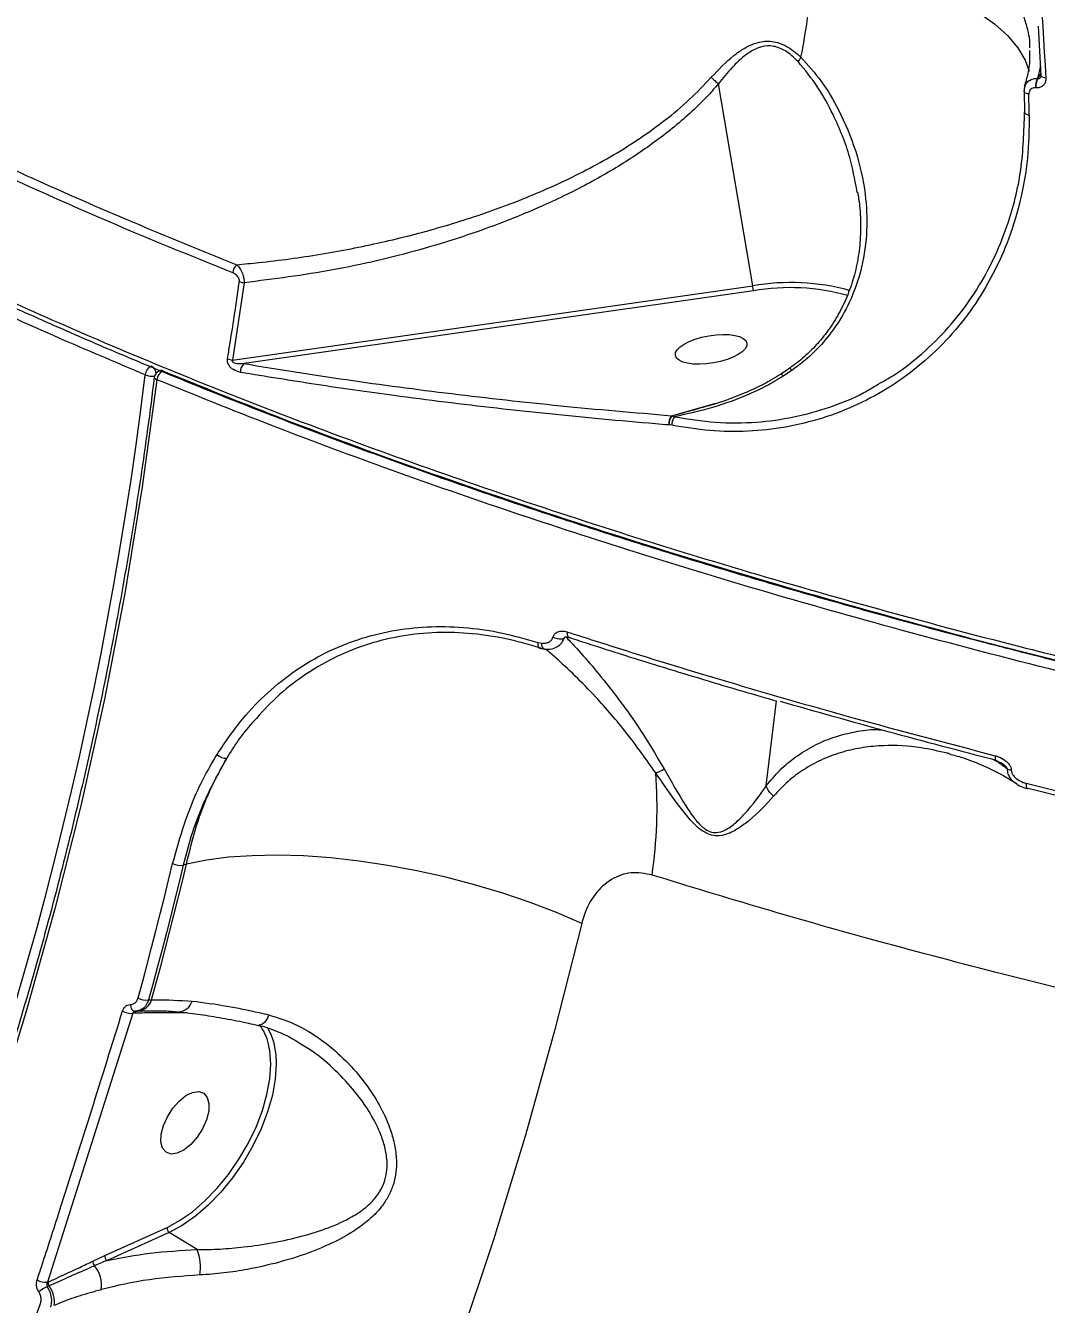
# Model space of a CAD drawing. Header units: millimetres. Extents: x -8607 to 7621, y -5747 to 4382.
# Drawn here: x 5388.8 to 5520, y -355.8 to -191.5 of the extents above; entities that cross this region are included whole.
import ezdxf

# ---------------------------------------------------------------- set-up
doc = ezdxf.new("R2010")
doc.units = ezdxf.units.MM
doc.layers.add('DIKOM_ОБЪЕКТ', color=7, linetype='Continuous')
doc.layers.add('DIKOM_РАЗМЕР_ОБЪЕКТА', color=7, linetype='Continuous')
doc.styles.add('style1', font='arial.ttf', dxfattribs={"width": 0.8})
doc.dimstyles.new('1-50', dxfattribs={"dimtxt": 300, "dimasz": 200, "dimexe": 100, "dimexo": 0, "dimgap": 100, "dimtad": 1, "dimtxsty": 'style1', "dimcen": 200, "dimclrd": 7, "dimclre": 7, "dimclrt": 7, "dimadec": 1, "dimazin": 2, "dimtfac": 1, "dimtmove": 0, "dimatfit": 2, "dimfxl": 0, "dimlwd": 25, "dimlwe": 18, "dimarcsym": 0})

# ---------------------------------------------------------------- blocks, each defined once
blk = doc.blocks.new('*D11')
at = {"layer": 'Defpoints', "color": 0, "transparency": 16777216}
for p in [(7619.37, -165.15), (-6826.53, -739.39), (7619.37, -5647.14)]:
    blk.add_point(p, dxfattribs=at)
at = {"layer": 'DIKOM_РАЗМЕР_ОБЪЕКТА', "color": 7, "lineweight": 18, "transparency": 16777216}
for p, q in [((7619.37, -165.15), (7619.37, -5747.14)), ((-6826.53, -739.39), (-6826.53, -5747.14))]:
    blk.add_line(p, q, dxfattribs=at)
at = {"layer": 'DIKOM_РАЗМЕР_ОБЪЕКТА', "color": 7, "lineweight": 25, "transparency": 16777216}
blk.add_line((-6626.53, -5647.14), (7419.37, -5647.14), dxfattribs=at)
at = {"layer": 'DIKOM_РАЗМЕР_ОБЪЕКТА', "color": 7, "transparency": 16777216}
for points in [[(-6626.53, -5613.8), (-6626.53, -5680.47), (-6826.53, -5647.14)], [(7419.37, -5613.8), (7419.37, -5680.47), (7619.37, -5647.14)]]:
    blk.add_solid(points, dxfattribs=at)
at = {"layer": 'DIKOM_РАЗМЕР_ОБЪЕКТА', "color": 7, "transparency": 16777216, "insert": (396.42, -5393.96), "char_height": 300, "attachment_point": 5, "style": 'style1'}
blk.add_mtext('14400', dxfattribs=at)
blk = doc.blocks.new('*D13')
at = {"layer": 'Defpoints', "color": 0, "transparency": 16777216}
for p in [(-5326.53, -191.39), (6073.47, -191.39), (6073.47, -4959.53)]:
    blk.add_point(p, dxfattribs=at)
at = {"layer": 'DIKOM_РАЗМЕР_ОБЪЕКТА', "color": 7, "lineweight": 18, "transparency": 16777216}
for p, q in [((-5326.53, -191.39), (-5326.53, -5059.53)), ((6073.47, -191.39), (6073.47, -5059.53))]:
    blk.add_line(p, q, dxfattribs=at)
at = {"layer": 'DIKOM_РАЗМЕР_ОБЪЕКТА', "color": 7, "lineweight": 25, "transparency": 16777216}
blk.add_line((-5126.53, -4959.53), (5873.47, -4959.53), dxfattribs=at)
at = {"layer": 'DIKOM_РАЗМЕР_ОБЪЕКТА', "color": 7, "transparency": 16777216}
for points in [[(-5126.53, -4926.2), (-5126.53, -4992.86), (-5326.53, -4959.53)], [(5873.47, -4926.2), (5873.47, -4992.86), (6073.47, -4959.53)]]:
    blk.add_solid(points, dxfattribs=at)
at = {"layer": 'DIKOM_РАЗМЕР_ОБЪЕКТА', "color": 7, "transparency": 16777216, "insert": (373.47, -4706.36), "char_height": 300, "attachment_point": 5, "style": 'style1'}
blk.add_mtext('11400', dxfattribs=at)

msp = doc.modelspace()

# ---------------------------------------------------------------- linework, layer by layer
at = {"layer": 'DIKOM_ОБЪЕКТ', "color": 7, "linetype": 'Continuous', "lineweight": 15}
for p, q in [((5518.91, -191.537), (5519.27, -197.929)), ((5517.838, -194.941), (5517.843, -194.69)), ((5519.198, -196.648), (5518.84, -198.269)), ((5518.84, -198.269), (5518.865, -198.271)), ((5518.865, -198.271), (5519.255, -197.665)), ((5482.236, -224.911), (5477.841, -198.947)), ((5517.095, -199.919), (5517.15, -202.612)), ((5518.593, -199.476), (5518.568, -199.473)), ((5495.663, -212.901), (5495.605, -212.631)), ((5416.888, -224.52), (5415.37, -234.456)), ((5415.37, -234.456), (5482.236, -224.911)), ((5482.313, -225.564), (5416.882, -234.903)), ((5486.955, -235.511), (5485.838, -236.247)), ((5487.259, -235.772), (5486.148, -236.515)), ((5471.809, -241.599), (5477.504, -240.003)), ((5471.843, -241.595), (5472.937, -241.302)), ((5471.509, -242.786), (5471.467, -242.783)), ((5471.821, -242.827), (5471.509, -242.786)), ((5471.809, -241.599), (5471.843, -241.595)), ((5471.843, -241.595), (5472.179, -241.733)), ((5454.633, -270.74), (5455.071, -270.835)), ((5454.847, -271.452), (5454.88, -271.46)), ((5483.953, -289.16), (5485.278, -278.24)), ((5513.186, -285.799), (5513.509, -285.945)), ((5409.468, -299.217), (5409.04, -299.348)), ((5404.593, -316.662), (5404.989, -316.651)), ((5402.589, -318.376), (5391.61, -352.943)), ((5402.806, -318.369), (5402.589, -318.376)), ((5402.921, -318.103), (5403.23, -318.094)), ((5404.089, -318.075), (5404.992, -318.064)), ((5408.948, -318.335), (5407.594, -318.337)), ((5409.563, -318.317), (5408.948, -318.335)), ((5398.97, -349.488), (5406.973, -345.881)), ((5407.263, -346.526), (5399.26, -350.133)), ((5406.973, -345.881), (5407.149, -345.8)), ((5410.839, -348.747), (5407.263, -346.526)), ((5397.422, -350.22), (5398.97, -349.488)), ((5391.61, -352.943), (5391.695, -352.904)), ((5391.826, -353.397), (5391.555, -353.519))]:
    msp.add_line(p, q, dxfattribs=at)
at = {"layer": 'DIKOM_ОБЪЕКТ', "color": 7, "linetype": 'Continuous', "lineweight": 15, "flags": 128}
for points in [[(5492.681, -183.117), (5496.417, -183.945), (5499.931, -184.898), (5503.197, -185.967), (5506.188, -187.144), (5508.883, -188.42), (5511.259, -189.786), (5513.298, -191.23), (5514.985, -192.742), (5516.305, -194.309), (5517.25, -195.92), (5517.753, -197.317)], [(5519.286, -197.927), (5519.285, -197.915), (5519.285, -197.912)], [(5519.898, -198.216), (5519.729, -198.191), (5519.581, -198.153), (5519.458, -198.105), (5519.366, -198.048), (5519.307, -197.984), (5519.286, -197.927)], [(5517.095, -199.919), (5517.095, -199.911), (5517.111, -199.848)], [(5517.704, -200.252), (5517.555, -200.225), (5517.421, -200.189), (5517.307, -200.144), (5517.215, -200.093), (5517.147, -200.036), (5517.107, -199.975), (5517.095, -199.919)], [(5517.15, -202.612), (5517.162, -202.668), (5517.202, -202.73), (5517.269, -202.787), (5517.361, -202.839), (5517.476, -202.884), (5517.61, -202.92), (5517.759, -202.948)], [(5405.68, -236.972), (5403.795, -250.734), (5401.539, -264.423), (5398.914, -278.029), (5395.922, -291.542), (5392.564, -304.955), (5388.844, -318.258), (5384.763, -331.443), (5380.324, -344.501), (5375.529, -357.424), (5370.383, -370.202), (5364.889, -382.828), (5359.049, -395.294), (5352.868, -407.59), (5346.351, -419.71), (5339.5, -431.645), (5332.321, -443.387), (5324.819, -454.929), (5316.997, -466.263), (5308.863, -477.382), (5300.42, -488.278), (5291.674, -498.944)], [(5405.333, -236.647), (5405.335, -236.69), (5405.369, -236.763), (5405.44, -236.836), (5405.545, -236.907), (5405.68, -236.972)], [(5458.389, -269.369), (5458.376, -269.547), (5458.384, -269.708), (5458.411, -269.847), (5458.458, -269.958), (5458.522, -270.036), (5458.601, -270.079), (5458.608, -270.081)], [(5454.633, -270.74), (5454.621, -270.908), (5454.627, -271.062), (5454.652, -271.196), (5454.694, -271.307), (5454.751, -271.39), (5454.823, -271.443), (5454.847, -271.452)], [(5455.071, -270.835), (5455.091, -271.029), (5455.133, -271.205), (5455.195, -271.354), (5455.274, -271.471), (5455.367, -271.55), (5455.469, -271.588), (5455.481, -271.589)], [(5456.571, -270.035), (5456.821, -270.146), (5457.093, -270.229), (5457.365, -270.276), (5457.614, -270.285), (5457.821, -270.254), (5457.969, -270.186), (5458.046, -270.086), (5458.047, -270.081)], [(5513.392, -285.282), (5513.377, -285.458), (5513.378, -285.617), (5513.394, -285.751), (5513.424, -285.857), (5513.469, -285.929), (5513.525, -285.965), (5513.532, -285.967)], [(5517.371, -288.828), (5517.356, -288.995), (5517.355, -289.147), (5517.367, -289.278), (5517.392, -289.383), (5517.43, -289.459), (5517.479, -289.503), (5517.496, -289.51)], [(5517.496, -289.51), (5517.536, -289.514), (5517.601, -289.491)], [(5460.253, -306.824), (5457.029, -305.442), (5453.641, -304.148), (5450.119, -302.954), (5446.497, -301.87), (5442.806, -300.908), (5439.081, -300.074), (5435.355, -299.378), (5431.663, -298.825), (5428.038, -298.42), (5424.513, -298.167), (5421.12, -298.069), (5417.891, -298.126), (5414.854, -298.338), (5412.038, -298.703), (5409.468, -299.217)], [(5403.256, -316.396), (5403.843, -314.246), (5404.421, -312.094), (5404.989, -309.938), (5405.548, -307.78), (5406.098, -305.619), (5406.639, -303.456), (5407.171, -301.289), (5407.693, -299.121)], [(5409.04, -299.348), (5408.516, -301.522), (5407.983, -303.693), (5407.441, -305.861), (5406.89, -308.027), (5406.33, -310.19), (5405.76, -312.35), (5405.181, -314.507), (5404.593, -316.662)], [(5404.989, -316.651), (5405.582, -314.481), (5406.165, -312.309), (5406.739, -310.134), (5407.304, -307.956), (5407.859, -305.775), (5408.404, -303.592), (5408.941, -301.406), (5409.468, -299.217)], [(5460.253, -306.824), (5456.815, -320.481), (5453.038, -334.035), (5448.925, -347.48), (5444.477, -360.808), (5439.698, -374.011), (5434.59, -387.082), (5429.155, -400.015), (5423.397, -412.802), (5417.319, -425.435), (5410.924, -437.909), (5404.216, -450.216), (5397.197, -462.35), (5389.874, -474.303), (5382.248, -486.07)], [(5402.251, -317.258), (5402.276, -317.431), (5402.32, -317.594), (5402.381, -317.742), (5402.458, -317.869), (5402.547, -317.971), (5402.646, -318.046), (5402.751, -318.09), (5402.86, -318.103)], [(5407.149, -345.8), (5408.59, -345.016), (5410.223, -343.876), (5411.834, -342.486), (5413.39, -340.876), (5414.855, -339.081), (5416.199, -337.14), (5417.39, -335.097), (5418.404, -332.996), (5419.218, -330.883), (5419.815, -328.804), (5420.18, -326.804), (5420.307, -324.928), (5420.192, -323.217), (5420.022, -322.343)], [(5420.999, -324.25), (5421.014, -324.918), (5420.883, -326.853), (5420.506, -328.915), (5419.891, -331.059), (5419.052, -333.238), (5418.006, -335.405), (5416.777, -337.512), (5415.392, -339.513), (5413.881, -341.364), (5412.276, -343.025), (5410.614, -344.458), (5408.931, -345.634), (5407.263, -346.526)], [(5406.504, -332.806), (5407.01, -331.664), (5407.699, -330.585), (5408.516, -329.656), (5409.394, -328.953), (5410.263, -328.533), (5411.052, -328.43), (5411.696, -328.652), (5412.145, -329.181), (5412.361, -329.975), (5412.326, -330.968), (5412.045, -332.081), (5411.539, -333.224), (5410.85, -334.303), (5410.033, -335.231), (5409.155, -335.934), (5408.286, -336.354), (5407.497, -336.457), (5406.853, -336.235), (5406.404, -335.706), (5406.189, -334.913), (5406.223, -333.919), (5406.504, -332.806)], [(5365.709, -413.181), (5369.212, -406.184), (5372.607, -399.133), (5375.895, -392.031), (5379.073, -384.877), (5382.143, -377.674), (5385.102, -370.423), (5387.95, -363.126), (5390.687, -355.783)]]:
    msp.add_lwpolyline(points, dxfattribs=at)
at = {"layer": 'DIKOM_ОБЪЕКТ', "color": 7, "linetype": 'Continuous', "lineweight": 15}
for centre, radius, start, end in [((5039.395, -213.91), 493.564, 352.95954, 26.25486), ((5039.617, -214.205), 495.214, 352.9651, 26.2493), ((5391.822, -176.432), 98.474, 348.81698, 355.47682), ((5491.532, -197.944), 3.933, 142.14529, 152.08582), ((5520.669, -199.315), 2.107, 150.22508, 184.28925), ((5520.694, -199.318), 2.108, 150.22986, 184.29003), ((5027.119, -211.532), 490.715, 1.00233, 1.31718), ((5417.015, -223.394), 1.616, 132.13571, 174.32471), ((5417.122, -222.319), 2.214, 247.0861, 263.91753), ((5487.142, -252.915), 28.43, 74.69788, 99.93846), ((5476.948, -225.867), 5.373, 3.23618, 10.24439), ((5487.076, -252.186), 27.045, 74.13921, 100.14449), ((5415.663, -232.237), 2.238, 245.72534, 262.48041), ((5417.746, -235.923), 1.337, 130.28438, 184.53512), ((4909.132, -176.238), 498.672, 319.88716, 353.07701), ((5405.541, -236.449), 1.376, 116.35556, 175.65723), ((5405.081, -234.016), 2.501, 248.60659, 276.44916), ((5404.383, -236.274), 1.191, 7.42869, 62.68251), ((5406.325, -236.769), 1, 107.3827, 172.97638), ((5407.058, -237.076), 1.381, 116.6484, 175.68619), ((5406.197, -236.388), 0.597, 66.17035, 106.5308), ((5485.678, -236.769), 0.534, 28.44959, 71.76434), ((5472.97, -242.576), 1.517, 139.94702, 187.87235), ((5472.969, -242.553), 1.478, 139.61111, 189.09257), ((5473.646, -242.819), 1.825, 143.46989, 180.23672), ((5414.501, -284.111), 1.493, 222.16965, 275.27822), ((5410.438, -291.962), 59.495, 351.6415, 4.30949), ((5467.678, -281.563), 6.285, 289.40086, 300.35121), ((5515.566, -285.675), 1.458, 245.52032, 265.73186), ((5408.722, -297.13), 2.241, 242.67315, 278.15978), ((5403.054, -316.086), 2.015, 274.97515, 343.72991), ((5404.335, -314.467), 2.21, 240.78849, 276.70235), ((5408.36, -316.289), 1.897, 272.95429, 344.34467), ((5402.362, -316.263), 2.125, 238.69355, 276.13455), ((5403.186, -318.494), 0.401, 94.7379, 161.92233), ((5408.036, -318.513), 0.475, 128.09428, 158.30087), ((5418.359, -318.218), 1.736, 280.53869, 347.9055), ((5413.865, -323.736), 6.313, 12.73853, 38.53747), ((5412.839, -324.328), 8.16, 0.5439, 29.72001), ((5407.642, -345.968), 0.675, 172.62546, 235.83599), ((5399.639, -349.575), 0.675, 172.62546, 235.83599), ((5404.889, -351.049), 6.38, 351.43654, 21.15842), ((5398.117, -350.284), 0.698, 174.67241, 229.56856), ((5394.465, -353.349), 4.081, 352.33393, 38.38219), ((5391.458, -350.704), 2.244, 238.5589, 273.87673), ((5392.367, -352.99), 0.677, 172.77266, 216.99733), ((5392.723, -356.574), 3.27, 110.93519, 132.94024), ((5389.124, -355.415), 3.372, 351.12572, 36.74631)]:
    msp.add_arc(centre, radius, start, end, dxfattribs=at)
msp.add_ellipse((5476.887, -233.066), major_axis=(4.6, 0.794), ratio=0.3793946, dxfattribs=at)
for points, knots in [([(5483.174, 4.911), (5484.131, 2.963), (5486.909, -2.692), (5491.29, -12.156), (5496.219, -23.518), (5500.853, -35.006), (5505.195, -46.61), (5509.24, -58.324), (5512.988, -70.142), (5516.435, -82.057), (5519.58, -94.063), (5522.421, -106.154), (5524.957, -118.322), (5527.187, -130.562), (5529.108, -142.866), (5530.721, -155.227), (5532.023, -167.64), (5533.015, -180.098), (5533.696, -192.593), (5534.066, -205.118), (5534.124, -217.668), (5533.87, -230.234), (5533.305, -242.811), (5532.426, -255.391), (5531.44, -265.935), (5530.706, -272.281), (5530.457, -274.438)], [0, 0, 0, 0, 0.0228181, 0.0662199, 0.1096223, 0.1530249, 0.1964274, 0.2398298, 0.2832323, 0.3266346, 0.3700369, 0.4134391, 0.4568412, 0.5002431, 0.5436449, 0.5870465, 0.630448, 0.6738492, 0.7172503, 0.7606512, 0.8040518, 0.8474522, 0.8908524, 0.9342523, 0.977652, 1, 1, 1, 1]), ([(5261.715, -121.043), (5261.95, -121.915), (5262.57, -124.212), (5263.926, -127.96), (5265.746, -132.28), (5267.887, -136.616), (5270.327, -140.947), (5273.065, -145.265), (5276.099, -149.571), (5279.429, -153.867), (5283.055, -158.153), (5286.979, -162.431), (5291.2, -166.702), (5295.72, -170.967), (5300.54, -175.228), (5305.663, -179.485), (5311.084, -183.735), (5316.781, -187.963), (5322.735, -192.15), (5328.93, -196.287), (5335.362, -200.373), (5342.035, -204.409), (5348.949, -208.398), (5356.107, -212.34), (5363.511, -216.238), (5371.162, -220.091), (5379.063, -223.901), (5387.217, -227.67), (5395.622, -231.396), (5404.254, -235.069), (5413.079, -238.673), (5422.066, -242.196), (5431.207, -245.634), (5440.506, -248.991), (5449.965, -252.267), (5459.589, -255.463), (5469.378, -258.582), (5479.337, -261.622), (5489.466, -264.587), (5499.776, -267.471), (5508.857, -269.921), (5514.549, -271.372), (5516.7, -271.92)], [0, 0, 0, 0, 0.0156363, 0.0411444, 0.0668171, 0.0925212, 0.118104, 0.1435891, 0.169002, 0.1943684, 0.2197142, 0.2450657, 0.2704423, 0.2958694, 0.3213745, 0.3469852, 0.3727297, 0.3985238, 0.4242006, 0.449751, 0.4752041, 0.5005888, 0.525934, 0.5512685, 0.5766186, 0.6020063, 0.6274605, 0.6530102, 0.6786843, 0.7044559, 0.7301635, 0.7557277, 0.7811862, 0.8065684, 0.8319031, 0.8572195, 0.8825461, 0.9079026, 0.933318, 0.9588211, 0.9844409, 1, 1, 1, 1]), ([(5261.766, -120.719), (5262.045, -121.819), (5262.884, -125.117), (5265.078, -130.587), (5268.267, -137.112), (5272.164, -143.593), (5276.762, -150.104), (5282.105, -156.672), (5288.194, -163.279), (5295.045, -169.921), (5302.617, -176.547), (5310.795, -183.058), (5319.529, -189.436), (5328.787, -195.681), (5338.675, -201.864), (5349.243, -208.012), (5360.479, -214.103), (5372.392, -220.132), (5384.899, -226.051), (5398.508, -232.079), (5413.25, -238.173), (5429.171, -244.296), (5445.722, -250.217), (5462.883, -255.924), (5480.449, -261.35), (5498.346, -266.474), (5514.586, -270.804), (5524.998, -273.364), (5529.238, -274.406)], [0, 0, 0, 0, 0.0193792, 0.0581174, 0.0954279, 0.1328025, 0.1703717, 0.2080063, 0.2463915, 0.2848464, 0.3235135, 0.3622519, 0.3995625, 0.436937, 0.4745063, 0.5121409, 0.5505261, 0.588981, 0.6276481, 0.6663865, 0.7098565, 0.7533264, 0.7968979, 0.8407788, 0.8847641, 0.927591, 0.970515, 1, 1, 1, 1]), ([(5404.168, -236.345), (5400.751, -234.903), (5393.01, -231.637), (5381.434, -226.4), (5369.436, -220.637), (5357.944, -214.735), (5346.904, -208.67), (5336.367, -202.455), (5326.355, -196.092), (5316.954, -189.629), (5308.3, -183.159), (5300.396, -176.707), (5293.221, -170.278), (5286.688, -163.798), (5280.779, -157.239), (5275.53, -150.618), (5270.968, -143.94), (5267.121, -137.254), (5264.11, -130.664), (5262.213, -125.61), (5261.562, -122.802), (5261.401, -122.108)], [0, 0, 0, 0, 0.0428991, 0.0971839, 0.151562, 0.2062232, 0.2609796, 0.316828, 0.372778, 0.4290365, 0.4853989, 0.5396837, 0.5940618, 0.648723, 0.7034795, 0.7593278, 0.8152778, 0.8715363, 0.9278987, 0.9821829, 1, 1, 1, 1]), ([(5517.604, -162.562), (5517.648, -163.172), (5517.866, -166.222), (5518.689, -178.043), (5519.367, -189.364), (5519.898, -198.216)], [0, 0, 0, 0, 0.0517104, 0.2585534, 1, 1, 1, 1]), ([(5517.849, -194.34), (5517.853, -194.228), (5517.881, -193.223), (5517.51, -191.643), (5516.853, -189.605), (5516.249, -188.464), (5515.946, -187.892)], [0, 0, 0, 0, 0.0498691, 0.4461966, 0.7224177, 1, 1, 1, 1]), ([(5476.906, -198.108), (5477.838, -197.126), (5479.14, -195.755), (5481.042, -194.411), (5482.51, -193.677), (5484.249, -193.344), (5486.297, -193.84), (5487.64, -194.797), (5488.343, -195.453), (5488.426, -195.53)], [0, 0, 0, 0, 0.2865141, 0.4002731, 0.5163009, 0.6574617, 0.7993903, 0.9763495, 1, 1, 1, 1]), ([(5488.056, -196.102), (5487.536, -195.603), (5486.599, -194.702), (5484.919, -194.016), (5483.126, -194.127), (5481.297, -195.167), (5479.5, -196.855), (5478.384, -198.229), (5477.838, -198.939), (5477.837, -198.94)], [0, 0, 0, 0, 0.1595569, 0.2875369, 0.4150432, 0.5934633, 0.796209, 0.9997271, 1, 1, 1, 1]), ([(5488.426, -195.53), (5489.343, -196.553), (5491.202, -198.626), (5493.57, -202.705), (5495.6, -207.543), (5496.776, -212.787), (5497.003, -217.827), (5496.419, -222.181), (5495.148, -226.14), (5493.468, -229.382), (5491.37, -232.191), (5489.315, -234.26), (5487.831, -235.351), (5487.259, -235.772)], [0, 0, 0, 0, 0.0889083, 0.180128, 0.3049765, 0.4334611, 0.537914, 0.6451608, 0.7294097, 0.8158752, 0.8847861, 0.9555183, 1, 1, 1, 1]), ([(5517.79, -194.925), (5517.802, -195.14), (5517.851, -196.019), (5517.658, -197.481), (5517.29, -198.746), (5517.124, -199.316)], [0, 0, 0, 0, 0.1517384, 0.6174284, 1, 1, 1, 1]), ([(5495.605, -212.631), (5495.345, -211.213), (5494.736, -207.886), (5492.898, -203.452), (5490.667, -199.283), (5488.932, -197.169), (5488.056, -196.102)], [0, 0, 0, 0, 0.23840807, 0.55939297, 0.77772718, 1, 1, 1, 1]), ([(5415.931, -222.195), (5416.878, -222.106), (5420.477, -221.769), (5426.703, -220.912), (5434.534, -219.397), (5442.252, -217.417), (5449.849, -214.938), (5457.285, -211.89), (5464.449, -208.192), (5470.024, -204.46), (5474.141, -201.032), (5475.982, -199.085), (5476.906, -198.108)], [0, 0, 0, 0, 0.0419956, 0.1595241, 0.2774949, 0.3950326, 0.5131221, 0.6333425, 0.7545641, 0.8758681, 0.937691, 1, 1, 1, 1]), ([(5476.906, -198.108), (5476.929, -198.133), (5477.063, -198.278), (5477.365, -198.575), (5477.67, -198.811), (5477.837, -198.94)], [0, 0, 0, 0, 0.0844017, 0.49733661, 1, 1, 1, 1]), ([(5517.18, -199.34), (5517.245, -199.175), (5517.351, -198.906), (5517.69, -198.569), (5518.13, -198.327), (5518.569, -198.258), (5518.808, -198.267), (5518.84, -198.269)], [0, 0, 0, 0, 0.2567808, 0.4162094, 0.6883494, 0.9581803, 1, 1, 1, 1]), ([(5519.898, -198.216), (5519.892, -198.374), (5519.879, -198.692), (5519.659, -199.093), (5519.32, -199.372), (5518.941, -199.493), (5518.69, -199.48), (5518.593, -199.476)], [0, 0, 0, 0, 0.2182614, 0.4367519, 0.6530228, 0.8657456, 1, 1, 1, 1]), ([(5518.865, -198.271), (5518.897, -198.274), (5518.979, -198.281), (5519.108, -198.232), (5519.209, -198.153), (5519.243, -198.086), (5519.251, -198.07)], [0, 0, 0, 0, 0.2094077, 0.5424203, 0.8915284, 1, 1, 1, 1]), ([(5519.282, -197.913), (5519.283, -197.923), (5519.291, -197.982), (5519.272, -198.043), (5519.259, -198.063), (5519.254, -198.072)], [0, 0, 0, 0, 0.0983593, 0.5948945, 1, 1, 1, 1]), ([(5365.617, -199.491), (5369.498, -201.449), (5377.266, -205.37), (5389.623, -211.104), (5402.451, -216.738), (5411.435, -220.375), (5415.931, -222.195)], [0, 0, 0, 0, 0.2489042, 0.4982426, 0.7488996, 1, 1, 1, 1]), ([(5477.841, -198.947), (5477.393, -199.453), (5475.667, -201.405), (5472.272, -204.509), (5467.515, -208.024), (5462.23, -211.235), (5456.486, -214.148), (5448.883, -217.351), (5439.501, -220.424), (5428.314, -223.06), (5420.694, -224.034), (5416.888, -224.52)], [0, 0, 0, 0, 0.0310724, 0.1198398, 0.2089549, 0.2979299, 0.3968241, 0.4957434, 0.6636325, 0.8319725, 1, 1, 1, 1]), ([(5477.837, -198.94), (5477.838, -198.94), (5477.839, -198.942), (5477.84, -198.945), (5477.841, -198.946), (5477.841, -198.947)], [0, 0, 0, 0, 0.3462267, 0.8146328, 1, 1, 1, 1]), ([(5517.214, -199.301), (5517.178, -199.379), (5517.089, -199.573), (5517.11, -199.791), (5517.122, -199.922)], [0, 0, 0, 0, 0.3982414, 1, 1, 1, 1]), ([(5518.568, -199.473), (5518.552, -199.471), (5518.435, -199.46), (5518.22, -199.483), (5517.998, -199.597), (5517.828, -199.771), (5517.72, -199.982), (5517.709, -200.168), (5517.704, -200.252)], [0, 0, 0, 0, 0.03401028, 0.25226403, 0.4705298, 0.59793744, 0.81930648, 1, 1, 1, 1]), ([(5415.407, -223.234), (5410.944, -221.427), (5402.009, -217.81), (5389.196, -212.185), (5376.78, -206.426), (5368.945, -202.471), (5365.025, -200.492)], [0, 0, 0, 0, 0.24890448, 0.49824297, 0.74889978, 1, 1, 1, 1]), ([(5517.759, -202.948), (5517.726, -204.81), (5517.659, -208.533), (5516.728, -213.838), (5515.23, -218.825), (5513.187, -223.437), (5510.614, -227.711), (5507.528, -231.572), (5503.993, -234.979), (5500.061, -237.885), (5495.779, -240.229), (5491.22, -241.995), (5486.48, -243.157), (5481.626, -243.673), (5476.725, -243.631), (5473.454, -243.094), (5471.821, -242.827)], [0, 0, 0, 0, 0.0751074, 0.1502148, 0.2212822, 0.2925775, 0.3636452, 0.4347702, 0.5061233, 0.5772487, 0.64834, 0.7196587, 0.7907511, 0.8604287, 0.9303186, 1, 1, 1, 1]), ([(5498.007, -237.748), (5498.891, -237.252), (5501.164, -235.977), (5504.444, -233.321), (5507.825, -229.904), (5510.727, -226.019), (5513.145, -221.762), (5515.311, -216.482), (5516.928, -210.084), (5517.087, -205.056), (5517.166, -202.542)], [0, 0, 0, 0, 0.0744475, 0.1916396, 0.3084593, 0.4252628, 0.5424381, 0.6592421, 0.8296208, 1, 1, 1, 1]), ([(5495.696, -212.888), (5495.793, -213.455), (5496.056, -215.003), (5496.134, -217.524), (5495.956, -220.392), (5495.438, -223.133), (5494.62, -225.727), (5493.53, -228.141), (5492.192, -230.344), (5490.705, -232.247), (5489.054, -233.881), (5487.812, -234.94), (5487.044, -235.418), (5486.935, -235.485)], [0, 0, 0, 0, 0.0685312, 0.1870672, 0.3023429, 0.4142504, 0.5221401, 0.6263735, 0.7258661, 0.8204808, 0.9008625, 0.9860054, 1, 1, 1, 1]), ([(6086.673, -223.022), (6085.779, -224.531), (6083.435, -228.489), (6078.66, -234.717), (6072.288, -241.458), (6065.048, -247.787), (6057.301, -253.549), (6048.95, -258.922), (6040.193, -263.867), (6030.139, -268.883), (6018.647, -273.908), (6005.793, -278.784), (5992.431, -283.204), (5979.06, -287.078), (5965.419, -290.544), (5951.748, -293.596), (5936.662, -296.54), (5920.071, -299.306), (5902.198, -301.77), (5884.217, -303.782), (5866.729, -305.33), (5849.336, -306.5), (5832.293, -307.314), (5814.126, -307.847), (5794.822, -308.044), (5774.724, -307.849), (5754.926, -307.285), (5736.043, -306.416), (5717.594, -305.26), (5699.812, -303.868), (5680.613, -302.07), (5660.024, -299.791), (5638.479, -296.994), (5617.6, -293.897), (5597.994, -290.637), (5579.127, -287.169), (5561.208, -283.57), (5542.425, -279.474), (5522.871, -274.831), (5503.015, -269.679), (5484.13, -264.359), (5466.72, -259.065), (5450.268, -253.691), (5434.934, -248.326), (5419.999, -242.769), (5410.515, -238.929), (5405.68, -236.972)], [0, 0, 0, 0, 0.0156509, 0.0410528, 0.0664547, 0.0899044, 0.1133542, 0.1348277, 0.1563011, 0.1771003, 0.2025022, 0.227904, 0.2513538, 0.2748036, 0.2962771, 0.3177505, 0.3385497, 0.3639515, 0.3893534, 0.4128032, 0.436253, 0.4577264, 0.4791999, 0.4999991, 0.5244807, 0.5489623, 0.5715463, 0.5941304, 0.614795, 0.6354597, 0.6554668, 0.6808687, 0.7062706, 0.7297205, 0.7531703, 0.7746438, 0.7961173, 0.8169165, 0.8423185, 0.8677204, 0.8911702, 0.9146201, 0.9360936, 0.9575671, 0.9783663, 1, 1, 1, 1]), ([(5416.26, -224.358), (5416.264, -224.296), (5416.272, -224.167), (5416.212, -223.948), (5416.084, -223.722), (5415.82, -223.436), (5415.574, -223.316), (5415.407, -223.234)], [0, 0, 0, 0, 0.1212309, 0.252323, 0.4115915, 0.5993614, 1, 1, 1, 1]), ([(5415.931, -222.195), (5416.069, -222.339), (5416.347, -222.628), (5416.675, -223.285), (5416.863, -223.96), (5416.88, -224.35), (5416.888, -224.52)], [0, 0, 0, 0, 0.2829499, 0.56750413, 0.81120661, 1, 1, 1, 1]), ([(5414.743, -234.277), (5414.843, -233.672), (5415.346, -230.649), (5415.846, -227.342), (5416.222, -224.637), (5416.26, -224.358)], [0, 0, 0, 0, 0.1831691, 0.9158785, 1, 1, 1, 1]), ([(5416.413, -236.029), (5416.099, -235.946), (5415.653, -235.828), (5415.13, -235.409), (5414.867, -235.058), (5414.738, -234.693), (5414.72, -234.444), (5414.738, -234.311), (5414.743, -234.277)], [0, 0, 0, 0, 0.4029944, 0.5733156, 0.7451256, 0.8533581, 0.9617344, 1, 1, 1, 1]), ([(5415.37, -234.456), (5415.362, -234.468), (5415.345, -234.492), (5415.329, -234.536), (5415.329, -234.574), (5415.339, -234.611), (5415.362, -234.652), (5415.46, -234.742), (5415.679, -234.82), (5416.025, -234.884), (5416.436, -234.913), (5416.735, -234.906), (5416.882, -234.903)], [0, 0, 0, 0, 0.0254608, 0.0517463, 0.0782608, 0.0864713, 0.1149989, 0.1528949, 0.3029807, 0.4907534, 0.7490049, 1, 1, 1, 1]), ([(5416.882, -234.903), (5421.241, -235.607), (5429.965, -237.016), (5443.547, -238.802), (5457.457, -240.369), (5467.022, -241.189), (5471.809, -241.599)], [0, 0, 0, 0, 0.2490861, 0.498536, 0.7490844, 1, 1, 1, 1]), ([(5406.438, -235.841), (5411.262, -237.794), (5422.071, -242.169), (5439.746, -248.675), (5459.371, -255.343), (5479.713, -261.697), (5500.701, -267.676), (5517.287, -272.104), (5527.008, -274.396), (5529.387, -274.957)], [0, 0, 0, 0, 0.1311481, 0.2938289, 0.4570225, 0.6204773, 0.783932, 0.9471256, 1, 1, 1, 1]), ([(5471.467, -242.783), (5470.891, -242.736), (5468.009, -242.502), (5460.565, -241.846), (5449.289, -240.688), (5437.085, -239.176), (5426.123, -237.622), (5419.65, -236.56), (5416.413, -236.029)], [0, 0, 0, 0, 0.0299885, 0.1499472, 0.3900562, 0.630165, 0.8150826, 1, 1, 1, 1]), ([(5486.148, -236.515), (5485.444, -236.944), (5484.029, -237.805), (5481.017, -239.211), (5477.081, -240.638), (5473.82, -241.366), (5472.179, -241.733)], [0, 0, 0, 0, 0.16522098, 0.33197026, 0.66395957, 1, 1, 1, 1]), ([(5485.836, -236.245), (5485.46, -236.49), (5484.415, -237.171), (5482.444, -238.166), (5479.799, -239.272), (5477.642, -240.037), (5476.349, -240.357), (5476.141, -240.408)], [0, 0, 0, 0, 0.1275811, 0.3545038, 0.6231755, 0.939193, 1, 1, 1, 1]), ([(5487.259, -235.772), (5487.243, -235.755), (5487.148, -235.648), (5487.013, -235.515), (5486.98, -235.528), (5486.966, -235.534)], [0, 0, 0, 0, 0.0937373, 0.5826444, 1, 1, 1, 1]), ([(5405.333, -236.647), (5405.053, -238.847), (5404.241, -245.23), (5402.662, -255.755), (5400.495, -268.193), (5398.018, -280.56), (5395.237, -292.849), (5392.154, -305.053), (5388.769, -317.166), (5385.085, -329.181), (5381.103, -341.092), (5376.827, -352.892), (5372.257, -364.575), (5367.397, -376.134), (5362.249, -387.564), (5356.816, -398.857), (5351.102, -410.008), (5345.108, -421.01), (5338.839, -431.858), (5332.297, -442.546), (5325.487, -453.068), (5318.412, -463.418), (5311.076, -473.591), (5303.48, -483.579), (5296.911, -491.802), (5292.841, -496.668), (5291.457, -498.322)], [0, 0, 0, 0, 0.0228186, 0.0662181, 0.1096184, 0.1530188, 0.1964194, 0.2398202, 0.2832212, 0.3266223, 0.3700235, 0.4134249, 0.4568264, 0.5002279, 0.5436296, 0.5870313, 0.630433, 0.6738348, 0.7172366, 0.7606385, 0.8040403, 0.847442, 0.8908438, 0.9342454, 0.977647, 1, 1, 1, 1]), ([(5472.179, -241.733), (5473.94, -242.015), (5477.462, -242.58), (5482.606, -242.525), (5487.528, -241.857), (5492.144, -240.554), (5495.668, -239.178), (5497.516, -238.048), (5498.007, -237.748)], [0, 0, 0, 0, 0.1953116, 0.3906189, 0.5716706, 0.7532987, 0.9343476, 1, 1, 1, 1]), ([(5472.937, -241.302), (5473.396, -241.181), (5474.896, -240.785), (5476.384, -240.341), (5477.416, -240.033)], [0, 0, 0, 0, 0.306238, 1, 1, 1, 1]), ([(5413.395, -285.113), (5414.459, -283.538), (5416.421, -280.635), (5419.865, -277.105), (5423.424, -274.262), (5427.297, -271.975), (5431.442, -270.274), (5435.81, -269.157), (5440.363, -268.626), (5445.057, -268.72), (5449.835, -269.361), (5453.035, -270.281), (5454.633, -270.74)], [0, 0, 0, 0, 0.1166812, 0.2150846, 0.3137979, 0.4122009, 0.510061, 0.6082268, 0.7060845, 0.8039539, 0.9021323, 1, 1, 1, 1]), ([(5454.998, -271.449), (5453.435, -271.001), (5450.305, -270.102), (5445.63, -269.477), (5441.036, -269.391), (5436.581, -269.917), (5432.307, -271.019), (5428.247, -272.69), (5424.464, -274.949), (5421.027, -277.643), (5419.045, -279.827), (5418.09, -280.879)], [0, 0, 0, 0, 0.1115381, 0.2234323, 0.3349728, 0.4465725, 0.5585254, 0.6701293, 0.7824661, 0.8951575, 1, 1, 1, 1]), ([(5456.571, -270.035), (5456.585, -269.993), (5456.641, -269.831), (5456.826, -269.573), (5457.208, -269.33), (5457.755, -269.222), (5458.171, -269.319), (5458.389, -269.369)], [0, 0, 0, 0, 0.0579486, 0.2245, 0.4300547, 0.7004928, 1, 1, 1, 1]), ([(5458.389, -269.369), (5458.956, -269.553), (5461.789, -270.469), (5469.219, -272.826), (5480.842, -276.352), (5496.283, -280.787), (5507.269, -283.673), (5513.392, -285.282)], [0, 0, 0, 0, 0.03215732, 0.16079208, 0.41828362, 0.67577515, 1, 1, 1, 1]), ([(5455.071, -270.835), (5455.287, -270.84), (5455.681, -270.85), (5456.154, -270.636), (5456.447, -270.351), (5456.535, -270.126), (5456.571, -270.035)], [0, 0, 0, 0, 0.3467093, 0.6312456, 0.8513066, 1, 1, 1, 1]), ([(5455.482, -271.574), (5455.576, -271.588), (5455.95, -271.642), (5456.587, -271.539), (5457.298, -271.197), (5457.818, -270.687), (5457.964, -270.256), (5458.028, -270.068)], [0, 0, 0, 0, 0.0893478, 0.3547399, 0.5951639, 0.8234912, 1, 1, 1, 1]), ([(5458.048, -270.081), (5458.048, -270.079), (5458.05, -270.072), (5458.04, -270.083), (5458.121, -270.03), (5458.343, -270.005), (5458.524, -270.067), (5458.597, -270.092)], [0, 0, 0, 0, 0.0556226, 0.2236489, 0.492679, 0.7969298, 1, 1, 1, 1]), ([(5458.186, -269.968), (5458.584, -270.392), (5459.582, -271.456), (5461.58, -273.713), (5464.304, -277.055), (5467.525, -281.426), (5469.734, -285.115), (5470.854, -286.986)], [0, 0, 0, 0, 0.1185157, 0.2972432, 0.4803888, 0.7365154, 1, 1, 1, 1]), ([(5458.613, -270.069), (5459.387, -270.323), (5463.414, -271.648), (5470.853, -273.958), (5478.986, -276.435), (5483.865, -277.835), (5485.333, -278.256)], [0, 0, 0, 0, 0.0892757, 0.4645453, 0.8389072, 1, 1, 1, 1]), ([(5454.696, -271.399), (5454.836, -271.45), (5455.093, -271.544), (5455.361, -271.553), (5455.482, -271.557)], [0, 0, 0, 0, 0.546129, 1, 1, 1, 1]), ([(5469.766, -287.491), (5468.532, -285.745), (5466.665, -283.102), (5464.043, -279.951), (5461.808, -277.445), (5459.377, -274.962), (5457.165, -272.902), (5456.055, -271.961), (5455.619, -271.591)], [0, 0, 0, 0, 0.25417926, 0.38473598, 0.51649946, 0.69626331, 0.88067651, 1, 1, 1, 1]), ([(5516.7, -271.92), (5518.103, -272.283), (5522.285, -273.364), (5526.537, -274.392), (5529.362, -275.074)], [0, 0, 0, 0, 0.3354714, 1, 1, 1, 1]), ([(5513.664, -285.926), (5508.961, -284.699), (5499.548, -282.244), (5490.375, -279.63), (5485.785, -278.322)], [0, 0, 0, 0, 0.49965944, 1, 1, 1, 1]), ([(5418.09, -280.879), (5418.02, -280.952), (5416.703, -282.317), (5415.642, -284.002), (5414.639, -285.598)], [0, 0, 0, 0, 0.05324477, 1, 1, 1, 1]), ([(5483.953, -289.16), (5484.545, -288.455), (5485.735, -287.04), (5487.789, -285.343), (5490.055, -283.939), (5492.538, -282.879), (5495.104, -282.228), (5497.171, -281.867), (5498.391, -281.937), (5498.722, -281.956)], [0, 0, 0, 0, 0.1376197, 0.2766539, 0.4393619, 0.6032503, 0.7700456, 0.9375776, 1, 1, 1, 1]), ([(5507.263, -284.97), (5506.127, -284.708), (5503.373, -284.07), (5499.746, -283.886), (5496.406, -284.188), (5493.8, -284.75), (5491.226, -285.672), (5488.873, -286.949), (5486.745, -288.511), (5485.527, -289.821), (5484.916, -290.479)], [0, 0, 0, 0, 0.1445411, 0.3504586, 0.4639088, 0.5777739, 0.6932425, 0.8094595, 0.9043004, 1, 1, 1, 1]), ([(5407.693, -299.121), (5408.394, -296.641), (5409.454, -292.889), (5411.529, -288.321), (5412.771, -286.185), (5413.395, -285.113)], [0, 0, 0, 0, 0.4927604, 0.7454691, 1, 1, 1, 1]), ([(5414.639, -285.598), (5413.49, -287.676), (5411.752, -290.82), (5410.038, -295.555), (5409.373, -298.081), (5409.04, -299.348)], [0, 0, 0, 0, 0.4928082, 0.7454985, 1, 1, 1, 1]), ([(5409.468, -299.217), (5409.872, -297.547), (5410.666, -294.264), (5412.409, -289.691), (5413.892, -286.968), (5414.639, -285.598)], [0, 0, 0, 0, 0.33954382, 0.66776201, 1, 1, 1, 1]), ([(5507.506, -285.041), (5507.449, -285.02), (5507.368, -284.99), (5507.287, -284.975), (5507.263, -284.97)], [0, 0, 0, 0, 0.70609333, 1, 1, 1, 1]), ([(5507.497, -285.057), (5508.054, -285.202), (5509.543, -285.592), (5511.957, -286.57), (5514.312, -287.702), (5515.723, -288.602), (5516.22, -288.919)], [0, 0, 0, 0, 0.1923368, 0.5145279, 0.8290364, 1, 1, 1, 1]), ([(5513.392, -285.282), (5513.538, -285.325), (5514, -285.462), (5514.64, -285.813), (5515.145, -286.308), (5515.404, -286.739), (5515.44, -286.998), (5515.458, -287.129)], [0, 0, 0, 0, 0.16055729, 0.5081498, 0.73185873, 0.86536946, 1, 1, 1, 1]), ([(6026.063, -286.736), (6023.557, -288.841), (6018.536, -293.058), (6009.601, -299.048), (5999.645, -304.78), (5988.579, -310.209), (5976.459, -315.321), (5965.085, -319.447), (5954.914, -322.718), (5946.271, -325.256), (5937.295, -327.658), (5928.037, -329.91), (5918.526, -332.008), (5908.763, -333.956), (5898.714, -335.76), (5888.416, -337.414), (5877.892, -338.914), (5865.394, -340.481), (5850.744, -342.02), (5833.985, -343.392), (5816.968, -344.417), (5799.982, -345.093), (5782.898, -345.444), (5765.874, -345.482), (5748.243, -345.21), (5730.023, -344.605), (5711.334, -343.645), (5692.7, -342.358), (5674.423, -340.781), (5656.345, -338.918), (5638.621, -336.798), (5620.549, -334.341), (5602.169, -331.528), (5583.629, -328.356), (5565.45, -324.916), (5547.914, -321.278), (5530.855, -317.424), (5514.401, -313.401), (5498.664, -309.246), (5483.617, -305.003), (5474.077, -302.075), (5469.302, -300.61)], [0, 0, 0, 0, 0.0313442, 0.0627863, 0.0943729, 0.1260597, 0.1578952, 0.1898332, 0.2088969, 0.2279605, 0.2471123, 0.2662641, 0.2851552, 0.3040463, 0.3230231, 0.3419999, 0.3608337, 0.3796886, 0.4078365, 0.436055, 0.4634313, 0.4908725, 0.5172469, 0.5436791, 0.5696677, 0.5978616, 0.6261261, 0.6535469, 0.6810325, 0.7074494, 0.733924, 0.7599541, 0.788218, 0.8165526, 0.8440412, 0.8715946, 0.8980763, 0.9246157, 0.9507092, 0.9753315, 1, 1, 1, 1]), ([(5484.916, -290.479), (5483.944, -291.539), (5482.63, -292.973), (5480.468, -294.614), (5479.106, -295.371), (5477.79, -295.654), (5476.684, -295.468), (5475.55, -294.858), (5474.309, -293.689), (5472.285, -291.172), (5470.823, -289.036), (5469.766, -287.491)], [0, 0, 0, 0, 0.2657862, 0.3593773, 0.4543063, 0.5177528, 0.5632827, 0.6085748, 0.6803153, 0.7688732, 1, 1, 1, 1]), ([(5470.854, -286.986), (5471.741, -288.569), (5472.958, -290.742), (5474.675, -293.313), (5475.727, -294.493), (5476.724, -295.092), (5477.708, -295.219), (5478.862, -294.811), (5480.06, -293.936), (5481.931, -292.001), (5483.159, -290.369), (5483.953, -289.174), (5483.954, -289.173)], [0, 0, 0, 0, 0.2369823, 0.3252742, 0.3938178, 0.4351344, 0.4764545, 0.5364569, 0.6308586, 0.7257813, 0.9996838, 1, 1, 1, 1]), ([(5513.527, -285.989), (5513.604, -286.003), (5513.91, -286.057), (5514.24, -286.212), (5514.44, -286.393), (5514.447, -286.4)], [0, 0, 0, 0, 0.2435122, 0.9741354, 1, 1, 1, 1]), ([(5514.963, -287.002), (5514.858, -286.926), (5514.381, -286.578), (5513.907, -286.234), (5513.537, -285.965)], [0, 0, 0, 0, 0.2189733, 1, 1, 1, 1]), ([(5514.963, -287.002), (5514.957, -286.976), (5514.944, -286.92), (5514.88, -286.807), (5514.729, -286.626), (5514.572, -286.48), (5514.457, -286.406), (5514.447, -286.4)], [0, 0, 0, 0, 0.0868655, 0.1861828, 0.4367822, 0.9507174, 1, 1, 1, 1]), ([(5516.152, -288.882), (5516.07, -288.842), (5515.723, -288.675), (5515.35, -288.205), (5515.022, -287.596), (5514.983, -287.204), (5514.963, -287.002)], [0, 0, 0, 0, 0.113775, 0.48378649, 0.73398189, 1, 1, 1, 1]), ([(5515.458, -287.129), (5515.475, -287.253), (5515.508, -287.501), (5515.751, -287.903), (5516.222, -288.355), (5516.811, -288.667), (5517.237, -288.79), (5517.371, -288.828)], [0, 0, 0, 0, 0.1388676, 0.27677595, 0.49659825, 0.84187052, 1, 1, 1, 1]), ([(5483.954, -289.173), (5483.954, -289.172), (5483.953, -289.169), (5483.953, -289.165), (5483.953, -289.161), (5483.953, -289.16)], [0, 0, 0, 0, 0.241083, 0.5651089, 1, 1, 1, 1]), ([(5484.916, -290.479), (5484.881, -290.451), (5484.664, -290.274), (5484.27, -289.86), (5484.066, -289.415), (5483.954, -289.173)], [0, 0, 0, 0, 0.0794445, 0.4971824, 1, 1, 1, 1]), ([(5516.14, -288.902), (5516.194, -288.943), (5516.499, -289.177), (5516.971, -289.384), (5517.389, -289.462), (5517.504, -289.484)], [0, 0, 0, 0, 0.13226077, 0.76117795, 1, 1, 1, 1]), ([(5517.371, -288.828), (5522.839, -290.177), (5533.786, -292.878), (5550.57, -296.649), (5567.597, -300.23), (5579.134, -302.415), (5584.908, -303.508)], [0, 0, 0, 0, 0.2488775, 0.4981997, 0.7488727, 1, 1, 1, 1]), ([(5584.994, -304.132), (5579.284, -303.052), (5567.854, -300.889), (5550.912, -297.33), (5534.11, -293.561), (5523.108, -290.848), (5517.601, -289.491)], [0, 0, 0, 0, 0.2488778, 0.4982001, 0.7488729, 1, 1, 1, 1]), ([(5469.302, -300.61), (5468.394, -300.442), (5466.549, -300.098), (5463.951, -301.069), (5461.847, -302.988), (5460.716, -305.107), (5460.346, -306.479), (5460.253, -306.824)], [0, 0, 0, 0, 0.21870849, 0.44478182, 0.67940976, 0.9191985, 1, 1, 1, 1]), ([(5402.251, -317.258), (5402.383, -317.243), (5402.646, -317.214), (5402.976, -316.963), (5403.171, -316.665), (5403.237, -316.457), (5403.256, -316.396)], [0, 0, 0, 0, 0.2927357, 0.5851066, 0.8788379, 1, 1, 1, 1]), ([(5404.593, -316.662), (5404.557, -316.764), (5404.434, -317.112), (5404.092, -317.609), (5403.524, -318.028), (5403.082, -318.078), (5402.86, -318.103)], [0, 0, 0, 0, 0.1209496, 0.4144473, 0.7069479, 1, 1, 1, 1]), ([(5404.989, -316.651), (5405.173, -316.648), (5406.732, -316.623), (5408.567, -316.718), (5410.186, -316.801)], [0, 0, 0, 0, 0.1178594, 1, 1, 1, 1]), ([(5410.186, -316.801), (5411.655, -316.992), (5414.369, -317.346), (5417.799, -318.05), (5419.646, -318.485), (5420.056, -318.581)], [0, 0, 0, 0, 0.4786869, 0.8843747, 1, 1, 1, 1]), ([(5390.287, -352.619), (5390.481, -352.028), (5391.448, -349.073), (5395.196, -337.542), (5398.594, -326.632), (5401.258, -318.079)], [0, 0, 0, 0, 0.0512253, 0.2561273, 1, 1, 1, 1]), ([(5401.258, -318.079), (5401.274, -318.032), (5401.339, -317.839), (5401.525, -317.553), (5401.856, -317.302), (5402.119, -317.273), (5402.251, -317.258)], [0, 0, 0, 0, 0.0963825, 0.3985513, 0.6990818, 1, 1, 1, 1]), ([(5402.86, -318.103), (5402.819, -318.108), (5402.735, -318.119), (5402.644, -318.203), (5402.602, -318.297), (5402.591, -318.36), (5402.589, -318.376)], [0, 0, 0, 0, 0.2930283, 0.5923651, 0.9005743, 1, 1, 1, 1]), ([(5407.594, -318.337), (5406.427, -318.328), (5404.841, -318.315), (5403.231, -318.358), (5402.806, -318.369)], [0, 0, 0, 0, 0.7353037, 1, 1, 1, 1]), ([(5403.551, -318.088), (5403.883, -318.08), (5404.857, -318.055), (5406.519, -318.027), (5407.854, -318.145), (5408.456, -318.198)], [0, 0, 0, 0, 0.22143239, 0.64876055, 1, 1, 1, 1]), ([(5408.474, -318.198), (5408.633, -318.211), (5409.604, -318.29), (5411.584, -318.562), (5414.414, -319.031), (5416.795, -319.496), (5418.257, -319.843), (5418.671, -319.941)], [0, 0, 0, 0, 0.053705, 0.3292819, 0.6080248, 0.8890514, 1, 1, 1, 1]), ([(5420.056, -318.581), (5421.296, -318.973), (5423.826, -319.773), (5426.222, -321.337), (5428.399, -323.012), (5430.357, -324.792), (5432.663, -327.57), (5434.479, -330.468), (5435.612, -333.001), (5436.249, -335.287), (5436.482, -337.099), (5436.423, -338.796), (5436.108, -340.316), (5435.522, -341.759), (5434.608, -343.212), (5433.313, -344.63), (5431.293, -346.238), (5428.551, -347.802), (5425.06, -349.256), (5421.286, -350.435), (5417.641, -351.257), (5414.239, -351.795), (5412.217, -351.931), (5411.198, -351.999)], [0, 0, 0, 0, 0.0712946, 0.145483, 0.1510895, 0.2166078, 0.2834513, 0.3370911, 0.3916855, 0.425018, 0.4589557, 0.4858733, 0.5134493, 0.5404095, 0.5680906, 0.6042116, 0.6412513, 0.7023481, 0.7649926, 0.8302975, 0.896906, 0.9480065, 1, 1, 1, 1]), ([(5418.664, -319.923), (5418.692, -319.928), (5419.412, -320.043), (5420.827, -320.564), (5422.631, -321.331), (5423.702, -322.009), (5424.116, -322.272)], [0, 0, 0, 0, 0.01461339, 0.37933264, 0.76002984, 1, 1, 1, 1]), ([(5410.839, -348.747), (5411.817, -348.732), (5413.788, -348.703), (5417.075, -348.403), (5420.643, -347.875), (5424.288, -347.065), (5427.713, -345.993), (5430.369, -344.803), (5432.36, -343.49), (5433.929, -342.026), (5435.152, -339.881), (5435.337, -337.428), (5434.937, -335.342), (5434.207, -333.268), (5432.968, -330.94), (5431.064, -328.274), (5428.658, -325.698), (5426.276, -323.593), (5424.648, -322.647), (5424.086, -322.32)], [0, 0, 0, 0, 0.0595032, 0.1199894, 0.1959752, 0.2733223, 0.3430624, 0.4142082, 0.4536882, 0.4941434, 0.5516241, 0.6090257, 0.6453241, 0.6825475, 0.7433787, 0.8054438, 0.881602, 0.9590777, 1, 1, 1, 1]), ([(5399.26, -350.133), (5401.075, -349.781), (5404.743, -349.071), (5408.793, -348.855), (5410.839, -348.747)], [0, 0, 0, 0, 0.4947656, 1, 1, 1, 1]), ([(5391.695, -352.904), (5393.045, -352.288), (5394.95, -351.418), (5396.865, -350.49), (5397.422, -350.22)], [0, 0, 0, 0, 0.7088229, 1, 1, 1, 1]), ([(5397.664, -350.816), (5397.43, -350.919), (5396.262, -351.437), (5394.305, -352.29), (5392.613, -353.045), (5391.826, -353.397)], [0, 0, 0, 0, 0.1178903, 0.5894817, 1, 1, 1, 1]), ([(5399.26, -350.133), (5399.026, -350.229), (5398.493, -350.449), (5397.962, -350.684), (5397.664, -350.816)], [0, 0, 0, 0, 0.4403356, 1, 1, 1, 1]), ([(5390.495, -354.18), (5390.481, -354.156), (5390.377, -353.992), (5390.238, -353.639), (5390.172, -353.108), (5390.249, -352.782), (5390.287, -352.619)], [0, 0, 0, 0, 0.05239378, 0.36504753, 0.68273415, 1, 1, 1, 1]), ([(5391.61, -352.943), (5391.579, -353.005), (5391.521, -353.126), (5391.498, -353.32), (5391.523, -353.452), (5391.551, -353.511), (5391.555, -353.519)], [0, 0, 0, 0, 0.3345066, 0.654902, 0.9517867, 1, 1, 1, 1]), ([(5411.198, -351.999), (5409, -352.158), (5404.542, -352.479), (5400.474, -353.357), (5398.521, -353.891), (5398.51, -353.894)], [0, 0, 0, 0, 0.4913944, 0.9970665, 1, 1, 1, 1]), ([(5390.687, -355.783), (5390.73, -355.623), (5390.816, -355.301), (5390.765, -354.771), (5390.629, -354.397), (5390.519, -354.217), (5390.495, -354.18)], [0, 0, 0, 0, 0.30774, 0.6158747, 0.9190999, 1, 1, 1, 1]), ([(5391.555, -353.519), (5391.595, -353.581), (5391.785, -353.876), (5392.032, -354.489), (5392.159, -355.354), (5392.05, -355.877), (5391.996, -356.137)], [0, 0, 0, 0, 0.08138577, 0.3857913, 0.69373175, 1, 1, 1, 1]), ([(5398.51, -353.894), (5397.558, -354.157), (5395.648, -354.685), (5393.694, -355.384), (5392.659, -355.845), (5392.456, -355.935)], [0, 0, 0, 0, 0.4438965, 0.8911134, 1, 1, 1, 1])]:
    msp.add_open_spline(points, degree=3, knots=knots, dxfattribs=at)

# ---------------------------------------------------------------- dimensions: what is measured, and where the dimension line sits
at = {"layer": 'DIKOM_РАЗМЕР_ОБЪЕКТА'}
dim = msp.add_linear_dim(base=(7619.366, -5647.135), p1=(-6826.527, -739.391), p2=(7619.366, -165.147), text='14400', dimstyle='1-50', dxfattribs=at)
dim.commit()
dim.dimension.update_dxf_attribs({"geometry": '*D11', "text_midpoint": (396.419, -5647.135), "dimtype": 160})
dim = msp.add_linear_dim(base=(6073.473, -4959.53), p1=(-5326.527, -191.391), p2=(6073.473, -191.391), dimstyle='1-50', dxfattribs=at)
dim.commit()
dim.dimension.update_dxf_attribs({"geometry": '*D13', "text_midpoint": (373.473, -4959.53), "dimtype": 160})

doc.saveas('drawing.dxf')
